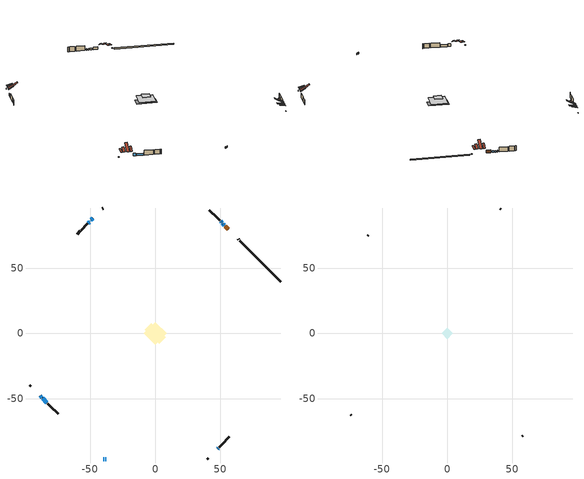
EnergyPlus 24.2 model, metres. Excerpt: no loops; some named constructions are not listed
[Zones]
conditioned space
 floor outside (Floor1 construction): -0.85,0 0,0.85 0.85,0 0,-0.85 z0.57
 floor adiabatic (Floor3 construction): -3.87,0 0,3.87 3.87,0 0,-3.87 z0.57
 floor adiabatic (Floor4 construction): -6.18,0 0,6.18 6.18,0 0,-6.18 z0.57
 floor adiabatic (AdiabaticFloorConstruction): -8.67,0 0,8.67 8.67,0 0,-8.67 z1.79
 floor foundation (Slab1 construction): -7.87,2.96 -2.96,7.87 7.87,-2.96 2.96,-7.87 z-0.34
 wall outside (RimJoist1 construction): 39.88,-96.28 40.49,-95.68 / -96.28,-39.88 -95.68,-40.49 / -39.88,96.28 -40.49,95.68 / 64.16,72.01 63.55,72.61 z0.57:0.88
 wall outside (AdiabaticWallConstruction 1): 56.14,80.02 53.78,82.39 z0.57:2.61
 wall outside (AdiabaticWallConstruction): 47.9,-88.27 48.26,-87.91 z0.57:2.2; -88.27,-47.9 -87.04,-49.12 z0.57:2.66; 53.12,83.04 52.32,83.84 / -39.88,-96.28 -39.18,-96.28 / -47.9,88.27 -49.03,87.13 / 51.67,84.5 51.17,84.99 / -38.25,-96.28 -37.55,-96.28 / -50.65,85.51 -51.45,84.72 z0.57:1.79; -49.69,86.48 -50,86.17 / 50.52,85.65 50.12,86.05 z0.57:1.8; -86.39,-49.78 -83.09,-53.08 z0.57:2.25
 wall outside (Wall1 construction): 48.91,-87.25 53.59,-82.57 / -82.43,-53.74 -77.75,-58.41 / -52.11,84.06 -56.78,79.38 / 49.46,86.71 44.78,91.38 z0.57:4.23
 wall outside (Wall2 construction): 54.25,-81.92 56.83,-79.34 / -77.1,-59.07 -74.52,-61.65 / -57.44,78.73 -60.02,76.15 / 44.13,92.04 41.55,94.62 z0.57:4.23
 wall foundation (FoundationWall1 construction): 96.28,39.88 64.82,71.35 z-0.34:0.57
 window (WindowConstruction 10): 47.9,-88.27 48.26,-87.91 z0.57:2.2
 window (WindowConstruction 5): -88.27,-47.9 -87.05,-49.12 z0.57:2.66
 window (WindowConstruction 6): 53.12,83.04 52.32,83.84 z0.57:1.79
 window (WindowConstruction 7): -39.88,-96.28 -39.18,-96.28 z0.57:1.79
 window (WindowConstruction 8): -47.9,88.27 -49.03,87.13 z0.57:1.79
 window (WindowConstruction 9): -49.69,86.48 -49.99,86.17 z0.57:1.79
 window (WindowConstruction): 51.67,84.5 51.17,84.99 z0.57:1.79
 window (WindowConstruction 1): 50.51,85.65 50.12,86.05 z0.57:1.79
 window (WindowConstruction 2): -86.39,-49.78 -83.09,-53.08 z0.57:2.25
 window (WindowConstruction 3): -38.25,-96.28 -37.55,-96.28 z0.57:1.79
 window (WindowConstruction 4): -50.65,85.51 -51.45,84.72 z0.57:1.79
 door (Door): 56.14,80.02 53.78,82.39 z0.57:2.61
 ceiling adiabatic (AdiabaticFloorConstruction): 0,-8.67 8.67,0 0,8.67 -8.67,0 z1.79
 roof outside (Roof1 construction): 41.92,-94.24,4.23 38.91,-91.22,5.3 38.13,-92,5.3 41.15,-95.02,4.23; -94.24,-41.92,4.23 -91.22,-38.91,5.3 -92,-38.13,5.3 -95.02,-41.15,4.23; -41.92,94.24,4.23 -38.91,91.22,5.3 -38.13,92,5.3 -41.15,95.02,4.23; 62.12,74.05,4.23 59.1,71.03,5.3 59.88,70.25,5.3 62.9,73.27,4.23
 roof outside (Roof3 construction): 45.79,-90.38,4.23 40.7,-85.29,8.43 39.22,-86.76,8.43 44.31,-91.85,4.23; -90.38,-45.79,4.23 -85.29,-40.7,8.43 -86.76,-39.22,8.43 -91.85,-44.31,4.23; -45.79,90.38,4.23 -40.7,85.29,8.43 -39.22,86.76,8.43 -44.31,91.85,4.23; 58.25,77.91,4.23 53.16,72.82,8.43 54.64,71.35,8.43 59.73,76.44,4.23
 roof outside (Roof4 construction): 47.24,-88.92,4.23 44.59,-86.27,6.73 43.79,-87.07,6.73 46.44,-89.72,4.23; -88.92,-47.24,4.23 -86.27,-44.59,6.73 -87.07,-43.79,6.73 -89.72,-46.44,4.23; -47.24,88.92,4.23 -44.59,86.27,6.73 -43.79,87.07,6.73 -46.44,89.72,4.23; 56.8,79.36,4.23 54.15,76.71,6.73 54.95,75.92,6.73 57.6,78.57,4.23
attic - vented
 floor to conditioned space (Floor2 construction Reversed): -4.24,0 0,4.24 4.24,0 0,-4.24 z4.23
 wall outside (Wall3 construction): 57.48,-78.68 57.84,-78.33 / -73.86,-62.31 -73.51,-62.66 / -60.68,75.49 -61.03,75.14 / 40.89,95.28 40.54,95.63 z0.57:4.23
 roof outside (Roof2 construction): 43.66,-92.51,4.23 39.48,-88.33,5.71 38.4,-89.41,5.71 42.58,-93.58,4.23; -92.51,-43.66,4.23 -88.33,-39.48,5.71 -89.41,-38.4,5.71 -93.58,-42.58,4.23; -43.66,92.51,4.23 -39.48,88.33,5.71 -38.4,89.41,5.71 -42.58,93.58,4.23; 60.38,75.78,4.23 56.21,71.6,5.71 57.28,70.52,5.71 61.46,74.7,4.23
[Material] Roughness=Rough; Thermal Absorptance=0.9
Name | Thickness {m} | Conductivity {W/m-K} | Density {kg/m3} | Specific Heat {J/kg-K} | Solar Absorptance | Visible Absorptance
ceiling loosefill ins | 0.254 | 0.0480833 | 16.02 | 1046.75 | 0.7 | 0.7
ceiling stud and cavity | 0.1397 | 0.112695 | 65.682 | 1177.47 | 0.7 | 0.7
gypsum board | 0.0127 | 0.160291 | 801 | 837.4 | 0.6 | 0.6
[Construction]
Floor2 construction: ceiling loosefill ins, ceiling stud and cavity, gypsum board
[EnergyManagementSystem:Program]
total_loads_program: Set loads_htg_tot = 0; Set loads_clg_tot = 0; If htg_load_cond > 0; Set loads_htg_tot = loads_htg_tot + (htg_load_cond - clg_load_cond) * 1.0; EndIf; Set loads_htg_tot = (@Max loads_htg_tot 0); If clg_load_cond > 0; Set loads_clg_tot = loads_clg_tot + (clg_load_cond - htg_load_cond) * 0.0; EndIf; Set loads_clg_tot = (@Max loads_clg_tot 0)
unmet_hours_program: Set htg_unmet_hours = 0; Set clg_unmet_hours = 0; Set unit_htg_unmet_hours = 0; If ((DayOfYear >= 1) && (DayOfYear <= 365)); Set unit_htg_unmet_hours = unit_htg_unmet_hours + conditioned_space_htg_unmet_s; If unit_htg_unmet_hours > htg_unmet_hours; Set htg_unmet_hours = unit_htg_unmet_hours; EndIf; EndIf
water_heater_EC_adj: If WarmupFlag == 0; Set dhw_e_cons = water_heater_energy + water_heater_on_cycle_parasitic + water_heater_off_cycle_parasitic; Set water_heater_ec_adj_act = 0.0 * dhw_e_cons / 1; EndIf
[EnergyManagementSystem:ProgramCallingManager]
boiler_hydronic_pump_disaggregate_program_calling_manager: EndOfSystemTimestepBeforeHVACReporting; boiler_hydronic_pump_disaggregate_program
boiler_hydronic_pump_power_program_calling_manager: EndOfSystemTimestepBeforeHVACReporting; boiler_hydronic_pump_power_program
component_loads_program_calling_manager: EndOfZoneTimestepAfterZoneReporting; component_loads_program
fridge_schedule_program_calling_manager: BeginZoneTimestepAfterInitHeatBalance; fridge_schedule_program
infil_program_calling_manager: BeginZoneTimestepAfterInitHeatBalance; infil_program
natural_vent_program_calling_manager: BeginZoneTimestepAfterInitHeatBalance; natural_vent_program
total_airflows_program_calling_manager: EndOfZoneTimestepAfterZoneReporting; total_airflows_program
total_loads_program_calling_manager: EndOfZoneTimestepAfterZoneReporting; total_loads_program
unmet_hours_program_calling_manager: EndOfZoneTimestepBeforeZoneReporting; unmet_hours_program
water_heater_EC_adj_ProgramManager: EndOfSystemTimestepBeforeHVACReporting; water_heater_EC_adj
[EnergyManagementSystem:OutputVariable] Type of Data in Variable=Summed
Name | EMS Variable | Update Frequency | EMS Program or Subroutine | Units
boiler hydronic pump disaggregate htg primary | boiler_hydronic_pump_primary_htg | SystemTimestep | boiler_hydronic_pump_disaggregate_program | J
loads_htg_tot_peakload_outvar; loads_htg_tot_annual_outvar; Energy Management System Output Variable 1; Energy Management System Output Variable 45 | loads_htg_tot | ZoneTimestep | total_loads_program | J
loads_clg_tot_peakload_outvar; loads_clg_tot_annual_outvar; Energy Management System Output Variable 2; Energy Management System Output Variable 46 | loads_clg_tot | ZoneTimestep | total_loads_program | J
htg_unmet_hours_annual_outvar; Energy Management System Output Variable 3 | htg_unmet_hours | ZoneTimestep | unmet_hours_program | hr
clg_unmet_hours_annual_outvar; Energy Management System Output Variable 4 | clg_unmet_hours | ZoneTimestep | unmet_hours_program | hr
loads_htg_roofs_annual_outvar; Energy Management System Output Variable 5 | loads_htg_roofs | ZoneTimestep | component_loads_program | J
loads_htg_ceilings_annual_outvar; Energy Management System Output Variable 6 | loads_htg_ceilings | ZoneTimestep | component_loads_program | J
loads_htg_walls_annual_outvar; Energy Management System Output Variable 7 | loads_htg_walls | ZoneTimestep | component_loads_program | J
loads_htg_rim_joists_annual_outvar; Energy Management System Output Variable 8 | loads_htg_rim_joists | ZoneTimestep | component_loads_program | J
loads_htg_foundation_walls_annual_outvar; Energy Management System Output Variable 9 | loads_htg_foundation_walls | ZoneTimestep | component_loads_program | J
loads_htg_doors_annual_outvar; Energy Management System Output Variable 10 | loads_htg_doors | ZoneTimestep | component_loads_program | J
loads_htg_windows_conduction_annual_outvar; Energy Management System Output Variable 11 | loads_htg_windows_conduction | ZoneTimestep | component_loads_program | J
loads_htg_windows_solar_annual_outvar; Energy Management System Output Variable 12 | loads_htg_windows_solar | ZoneTimestep | component_loads_program | J
loads_htg_skylights_conduction_annual_outvar; Energy Management System Output Variable 13 | loads_htg_skylights_conduction | ZoneTimestep | component_loads_program | J
loads_htg_skylights_solar_annual_outvar; Energy Management System Output Variable 14 | loads_htg_skylights_solar | ZoneTimestep | component_loads_program | J
loads_htg_floors_annual_outvar; Energy Management System Output Variable 15 | loads_htg_floors | ZoneTimestep | component_loads_program | J
loads_htg_slabs_annual_outvar; Energy Management System Output Variable 16 | loads_htg_slabs | ZoneTimestep | component_loads_program | J
loads_htg_internal_mass_annual_outvar; Energy Management System Output Variable 17 | loads_htg_internal_mass | ZoneTimestep | component_loads_program | J
loads_htg_infil_annual_outvar; Energy Management System Output Variable 18 | loads_htg_infil | ZoneTimestep | component_loads_program | J
loads_htg_natvent_annual_outvar; Energy Management System Output Variable 19 | loads_htg_natvent | ZoneTimestep | component_loads_program | J
loads_htg_mechvent_annual_outvar; Energy Management System Output Variable 20 | loads_htg_mechvent | ZoneTimestep | component_loads_program | J
loads_htg_whf_annual_outvar; Energy Management System Output Variable 21 | loads_htg_whf | ZoneTimestep | component_loads_program | J
loads_htg_ducts_annual_outvar; Energy Management System Output Variable 22 | loads_htg_ducts | ZoneTimestep | component_loads_program | J
loads_htg_intgains_annual_outvar; Energy Management System Output Variable 23 | loads_htg_intgains | ZoneTimestep | component_loads_program | J
loads_htg_lighting_annual_outvar; Energy Management System Output Variable 24 | loads_htg_lighting | ZoneTimestep | component_loads_program | J
loads_clg_roofs_annual_outvar; Energy Management System Output Variable 25 | loads_clg_roofs | ZoneTimestep | component_loads_program | J
loads_clg_ceilings_annual_outvar; Energy Management System Output Variable 26 | loads_clg_ceilings | ZoneTimestep | component_loads_program | J
loads_clg_walls_annual_outvar; Energy Management System Output Variable 27 | loads_clg_walls | ZoneTimestep | component_loads_program | J
loads_clg_rim_joists_annual_outvar; Energy Management System Output Variable 28 | loads_clg_rim_joists | ZoneTimestep | component_loads_program | J
loads_clg_foundation_walls_annual_outvar; Energy Management System Output Variable 29 | loads_clg_foundation_walls | ZoneTimestep | component_loads_program | J
loads_clg_doors_annual_outvar; Energy Management System Output Variable 30 | loads_clg_doors | ZoneTimestep | component_loads_program | J
loads_clg_windows_conduction_annual_outvar; Energy Management System Output Variable 31 | loads_clg_windows_conduction | ZoneTimestep | component_loads_program | J
loads_clg_windows_solar_annual_outvar; Energy Management System Output Variable 32 | loads_clg_windows_solar | ZoneTimestep | component_loads_program | J
loads_clg_skylights_conduction_annual_outvar; Energy Management System Output Variable 33 | loads_clg_skylights_conduction | ZoneTimestep | component_loads_program | J
loads_clg_skylights_solar_annual_outvar; Energy Management System Output Variable 34 | loads_clg_skylights_solar | ZoneTimestep | component_loads_program | J
loads_clg_floors_annual_outvar; Energy Management System Output Variable 35 | loads_clg_floors | ZoneTimestep | component_loads_program | J
loads_clg_slabs_annual_outvar; Energy Management System Output Variable 36 | loads_clg_slabs | ZoneTimestep | component_loads_program | J
loads_clg_internal_mass_annual_outvar; Energy Management System Output Variable 37 | loads_clg_internal_mass | ZoneTimestep | component_loads_program | J
loads_clg_infil_annual_outvar; Energy Management System Output Variable 38 | loads_clg_infil | ZoneTimestep | component_loads_program | J
loads_clg_natvent_annual_outvar; Energy Management System Output Variable 39 | loads_clg_natvent | ZoneTimestep | component_loads_program | J
loads_clg_mechvent_annual_outvar; Energy Management System Output Variable 40 | loads_clg_mechvent | ZoneTimestep | component_loads_program | J
loads_clg_whf_annual_outvar; Energy Management System Output Variable 41 | loads_clg_whf | ZoneTimestep | component_loads_program | J
loads_clg_ducts_annual_outvar; Energy Management System Output Variable 42 | loads_clg_ducts | ZoneTimestep | component_loads_program | J
loads_clg_intgains_annual_outvar; Energy Management System Output Variable 43 | loads_clg_intgains | ZoneTimestep | component_loads_program | J
loads_clg_lighting_annual_outvar; Energy Management System Output Variable 44 | loads_clg_lighting | ZoneTimestep | component_loads_program | J
[Schedule:Day:Interval]
interior lighting schedule day: No, 01:00, 0.108182, 04:00, 0.0901515, 05:00, 0.0991667, 06:00, 0.162273, 07:00, 0.270455, 08:00, 0.342576, 10:00, 0.369621, 11:00, 0.351591, 12:00, 0.333561, 13:00, 0.324545, 14:00, 0.31553, 15:00, 0.333561, 16:00, 0.369621, 17:00, 0.450758, 18:00, 0.585985, 19:00, 0.775303, 20:00, 0.955606, 21:00, 0.991667, 22:00, 0.712197, 23:00, 0.360606, 24:00, 0.162273
interior lighting schedule day 1: No, 01:00, 0.100909, 04:00, 0.0840909, 05:00, 0.0925, 06:00, 0.151364, 07:00, 0.252273, 08:00, 0.319545, 10:00, 0.344773, 11:00, 0.327955, 12:00, 0.311136, 13:00, 0.302727, 14:00, 0.294318, 15:00, 0.311136, 16:00, 0.344773, 17:00, 0.420455, 18:00, 0.546591, 19:00, 0.723182, 20:00, 0.891364, 21:00, 0.925, 22:00, 0.664318, 23:00, 0.336364, 24:00, 0.151364
interior lighting schedule day 2: No, 01:00, 0.0927273, 04:00, 0.0772727, 05:00, 0.085, 06:00, 0.139091, 07:00, 0.231818, 08:00, 0.293636, 10:00, 0.316818, 11:00, 0.301364, 12:00, 0.285909, 13:00, 0.278182, 14:00, 0.270455, 15:00, 0.285909, 16:00, 0.316818, 17:00, 0.386364, 18:00, 0.502273, 19:00, 0.664545, 20:00, 0.819091, 21:00, 0.85, 22:00, 0.610455, 23:00, 0.309091, 24:00, 0.139091
interior lighting schedule day 3: No, 01:00, 0.0845455, 04:00, 0.0704545, 05:00, 0.0775, 06:00, 0.126818, 07:00, 0.211364, 08:00, 0.267727, 10:00, 0.288864, 11:00, 0.274773, 12:00, 0.260682, 13:00, 0.253636, 14:00, 0.246591, 15:00, 0.260682, 16:00, 0.288864, 17:00, 0.352273, 18:00, 0.457955, 19:00, 0.605909, 20:00, 0.746818, 21:00, 0.775, 22:00, 0.556591, 23:00, 0.281818, 24:00, 0.126818
interior lighting schedule day 4: No, 01:00, 0.0763636, 04:00, 0.0636364, 05:00, 0.07, 06:00, 0.114545, 07:00, 0.190909, 08:00, 0.241818, 10:00, 0.260909, 11:00, 0.248182, 12:00, 0.235455, 13:00, 0.229091, 14:00, 0.222727, 15:00, 0.235455, 16:00, 0.260909, 17:00, 0.318182, 18:00, 0.413636, 19:00, 0.547273, 20:00, 0.674545, 21:00, 0.7, 22:00, 0.502727, 23:00, 0.254545, 24:00, 0.114545
interior lighting schedule day 5: No, 01:00, 0.0727273, 04:00, 0.0606061, 05:00, 0.0666667, 06:00, 0.109091, 07:00, 0.181818, 08:00, 0.230303, 10:00, 0.248485, 11:00, 0.236364, 12:00, 0.224242, 13:00, 0.218182, 14:00, 0.212121, 15:00, 0.224242, 16:00, 0.248485, 17:00, 0.30303, 18:00, 0.393939, 19:00, 0.521212, 20:00, 0.642424, 21:00, 0.666667, 22:00, 0.478788, 23:00, 0.242424, 24:00, 0.109091
interior lighting schedule day 6: No, 01:00, 0.0745455, 04:00, 0.0621212, 05:00, 0.0683333, 06:00, 0.111818, 07:00, 0.186364, 08:00, 0.236061, 10:00, 0.254697, 11:00, 0.242273, 12:00, 0.229848, 13:00, 0.223636, 14:00, 0.217424, 15:00, 0.229848, 16:00, 0.254697, 17:00, 0.310606, 18:00, 0.403788, 19:00, 0.534242, 20:00, 0.658485, 21:00, 0.683333, 22:00, 0.490758, 23:00, 0.248485, 24:00, 0.111818
interior lighting schedule day 7: No, 01:00, 0.08, 04:00, 0.0666667, 05:00, 0.0733333, 06:00, 0.12, 07:00, 0.2, 08:00, 0.253333, 10:00, 0.273333, 11:00, 0.26, 12:00, 0.246667, 13:00, 0.24, 14:00, 0.233333, 15:00, 0.246667, 16:00, 0.273333, 17:00, 0.333333, 18:00, 0.433333, 19:00, 0.573333, 20:00, 0.706667, 21:00, 0.733333, 22:00, 0.526667, 23:00, 0.266667, 24:00, 0.12
interior lighting schedule day 8: No, 01:00, 0.0890909, 04:00, 0.0742424, 05:00, 0.0816667, 06:00, 0.133636, 07:00, 0.222727, 08:00, 0.282121, 10:00, 0.304394, 11:00, 0.289545, 12:00, 0.274697, 13:00, 0.267273, 14:00, 0.259848, 15:00, 0.274697, 16:00, 0.304394, 17:00, 0.371212, 18:00, 0.482576, 19:00, 0.638485, 20:00, 0.78697, 21:00, 0.816667, 22:00, 0.586515, 23:00, 0.29697, 24:00, 0.133636
interior lighting schedule day 9: No, 01:00, 0.0972727, 04:00, 0.0810606, 05:00, 0.0891667, 06:00, 0.145909, 07:00, 0.243182, 08:00, 0.30803, 10:00, 0.332348, 11:00, 0.316136, 12:00, 0.299924, 13:00, 0.291818, 14:00, 0.283712, 15:00, 0.299924, 16:00, 0.332348, 17:00, 0.405303, 18:00, 0.526894, 19:00, 0.697121, 20:00, 0.859242, 21:00, 0.891667, 22:00, 0.640379, 23:00, 0.324242, 24:00, 0.145909
interior lighting schedule day 10: No, 01:00, 0.105455, 04:00, 0.0878788, 05:00, 0.0966667, 06:00, 0.158182, 07:00, 0.263636, 08:00, 0.333939, 10:00, 0.360303, 11:00, 0.342727, 12:00, 0.325152, 13:00, 0.316364, 14:00, 0.307576, 15:00, 0.325152, 16:00, 0.360303, 17:00, 0.439394, 18:00, 0.571212, 19:00, 0.755758, 20:00, 0.931515, 21:00, 0.966667, 22:00, 0.694242, 23:00, 0.351515, 24:00, 0.158182
interior lighting schedule day 11: No, 01:00, 0.109091, 04:00, 0.0909091, 05:00, 0.1, 06:00, 0.163636, 07:00, 0.272727, 08:00, 0.345455, 10:00, 0.372727, 11:00, 0.354545, 12:00, 0.336364, 13:00, 0.327273, 14:00, 0.318182, 15:00, 0.336364, 16:00, 0.372727, 17:00, 0.454545, 18:00, 0.590909, 19:00, 0.781818, 20:00, 0.963636, 21:00, 1, 22:00, 0.718182, 23:00, 0.363636, 24:00, 0.163636
interior lighting schedule default day; occupants schedule default day; clothes dryer schedule default day; cooking range schedule default day; mech vent bath fan 0 schedule default day; mech vent bath fan 1 schedule default day; misc plug loads schedule default day; general water use schedule default day; clothes dryer exhaust 0 schedule default day; cooling season schedule day; cooling season schedule day 2; cooling season schedule default day; exterior lighting schedule default day; natural vent schedule default day: No, 24:00, 0
occupants schedule day: No, 05:00, 0.426829, 06:00, 0.719512, 07:00, 1, 08:00, 0.670732, 09:00, 0.329268, 14:00, 0.170732, 15:00, 0.231707, 16:00, 0.329268, 17:00, 0.5, 18:00, 0.670732, 19:00, 0.829268, 21:00, 1, 22:00, 0.853659, 23:00, 0.646341, 24:00, 0.426829
clothes dryer schedule day; clothes dryer exhaust 0 schedule day: No, 01:00, 0.123457, 02:00, 0.0740741, 03:00, 0.0493827, 04:00, 0.0246914, 05:00, 0.0493827, 06:00, 0.0740741, 07:00, 0.197531, 08:00, 0.395062, 09:00, 0.592593, 10:00, 0.839506, 11:00, 0.962963, 12:00, 1, 13:00, 0.91358, 14:00, 0.82716, 15:00, 0.716049, 16:00, 0.753086, 17:00, 0.679012, 18:00, 0.666667, 20:00, 0.62963, 21:00, 0.641975, 22:00, 0.666667, 23:00, 0.54321, 24:00, 0.296296
cooking range schedule day: No, 05:00, 0.0597015, 06:00, 0.11194, 07:00, 0.171642, 08:00, 0.291045, 11:00, 0.343284, 12:00, 0.402985, 13:00, 0.462687, 14:00, 0.343284, 15:00, 0.291045, 16:00, 0.402985, 17:00, 0.567164, 18:00, 1, 19:00, 0.850746, 20:00, 0.432836, 21:00, 0.291045, 22:00, 0.231343, 23:00, 0.171642, 24:00, 0.11194
mech vent bath fan 0 schedule day; mech vent bath fan 1 schedule day: No, 07:00, 0, 08:00, 1, 09:00, 0.2, 24:00, 0
misc plug loads schedule day: No, 06:00, 0.705882, 07:00, 0.745098, 08:00, 0.803922, 15:00, 0.823529, 16:00, 0.862745, 17:00, 0.921569, 18:00, 0.980392, 19:00, 1, 20:00, 0.980392, 21:00, 0.941176, 22:00, 0.862745, 23:00, 0.784314, 24:00, 0.72549
general water use schedule day: No, 01:00, 0.315068, 03:00, 0.287671, 04:00, 0.342466, 05:00, 0.369863, 06:00, 0.520548, 07:00, 0.60274, 08:00, 0.534247, 10:00, 0.506849, 11:00, 0.465753, 14:00, 0.479452, 15:00, 0.534247, 16:00, 0.589041, 17:00, 0.69863, 18:00, 0.876712, 19:00, 0.890411, 20:00, 0.986301, 21:00, 1, 22:00, 0.863014, 23:00, 0.616438, 24:00, 0.465753
cooling season schedule day 1: No, 24:00, 1
exterior lighting schedule day: No, 01:00, 0.566667, 03:00, 0.524167, 05:00, 0.495833, 06:00, 0.5525, 07:00, 0.623333, 08:00, 0.580833, 09:00, 0.439167, 10:00, 0.354167, 12:00, 0.34, 13:00, 0.354167, 14:00, 0.396667, 15:00, 0.425, 16:00, 0.495833, 17:00, 0.623333, 18:00, 0.793333, 19:00, 0.906667, 20:00, 0.963333, 21:00, 0.991667, 22:00, 0.920833, 23:00, 0.793333, 24:00, 0.665833
exterior lighting schedule day 1: No, 01:00, 0.528571, 03:00, 0.488929, 05:00, 0.4625, 06:00, 0.515357, 07:00, 0.581429, 08:00, 0.541786, 09:00, 0.409643, 10:00, 0.330357, 12:00, 0.317143, 13:00, 0.330357, 14:00, 0.37, 15:00, 0.396429, 16:00, 0.4625, 17:00, 0.581429, 18:00, 0.74, 19:00, 0.845714, 20:00, 0.898571, 21:00, 0.925, 22:00, 0.858929, 23:00, 0.74, 24:00, 0.621071
exterior lighting schedule day 10: No, 01:00, 0.552381, 03:00, 0.510952, 05:00, 0.483333, 06:00, 0.538571, 07:00, 0.607619, 08:00, 0.56619, 09:00, 0.428095, 10:00, 0.345238, 12:00, 0.331429, 13:00, 0.345238, 14:00, 0.386667, 15:00, 0.414286, 16:00, 0.483333, 17:00, 0.607619, 18:00, 0.773333, 19:00, 0.88381, 20:00, 0.939048, 21:00, 0.966667, 22:00, 0.897619, 23:00, 0.773333, 24:00, 0.649048
exterior lighting schedule day 11: No, 01:00, 0.571429, 03:00, 0.528571, 05:00, 0.5, 06:00, 0.557143, 07:00, 0.628571, 08:00, 0.585714, 09:00, 0.442857, 10:00, 0.357143, 12:00, 0.342857, 13:00, 0.357143, 14:00, 0.4, 15:00, 0.428571, 16:00, 0.5, 17:00, 0.628571, 18:00, 0.8, 19:00, 0.914286, 20:00, 0.971429, 21:00, 1, 22:00, 0.928571, 23:00, 0.8, 24:00, 0.671429
exterior lighting schedule day 2: No, 01:00, 0.485714, 03:00, 0.449286, 05:00, 0.425, 06:00, 0.473571, 07:00, 0.534286, 08:00, 0.497857, 09:00, 0.376429, 10:00, 0.303571, 12:00, 0.291429, 13:00, 0.303571, 14:00, 0.34, 15:00, 0.364286, 16:00, 0.425, 17:00, 0.534286, 18:00, 0.68, 19:00, 0.777143, 20:00, 0.825714, 21:00, 0.85, 22:00, 0.789286, 23:00, 0.68, 24:00, 0.570714
exterior lighting schedule day 3: No, 01:00, 0.442857, 03:00, 0.409643, 05:00, 0.3875, 06:00, 0.431786, 07:00, 0.487143, 08:00, 0.453929, 09:00, 0.343214, 10:00, 0.276786, 12:00, 0.265714, 13:00, 0.276786, 14:00, 0.31, 15:00, 0.332143, 16:00, 0.3875, 17:00, 0.487143, 18:00, 0.62, 19:00, 0.708571, 20:00, 0.752857, 21:00, 0.775, 22:00, 0.719643, 23:00, 0.62, 24:00, 0.520357
exterior lighting schedule day 4: No, 01:00, 0.4, 03:00, 0.37, 05:00, 0.35, 06:00, 0.39, 07:00, 0.44, 08:00, 0.41, 09:00, 0.31, 10:00, 0.25, 12:00, 0.24, 13:00, 0.25, 14:00, 0.28, 15:00, 0.3, 16:00, 0.35, 17:00, 0.44, 18:00, 0.56, 19:00, 0.64, 20:00, 0.68, 21:00, 0.7, 22:00, 0.65, 23:00, 0.56, 24:00, 0.47
exterior lighting schedule day 5: No, 01:00, 0.380952, 03:00, 0.352381, 05:00, 0.333333, 06:00, 0.371429, 07:00, 0.419048, 08:00, 0.390476, 09:00, 0.295238, 10:00, 0.238095, 12:00, 0.228571, 13:00, 0.238095, 14:00, 0.266667, 15:00, 0.285714, 16:00, 0.333333, 17:00, 0.419048, 18:00, 0.533333, 19:00, 0.609524, 20:00, 0.647619, 21:00, 0.666667, 22:00, 0.619048, 23:00, 0.533333, 24:00, 0.447619
exterior lighting schedule day 6: No, 01:00, 0.390476, 03:00, 0.36119, 05:00, 0.341667, 06:00, 0.380714, 07:00, 0.429524, 08:00, 0.400238, 09:00, 0.302619, 10:00, 0.244048, 12:00, 0.234286, 13:00, 0.244048, 14:00, 0.273333, 15:00, 0.292857, 16:00, 0.341667, 17:00, 0.429524, 18:00, 0.546667, 19:00, 0.624762, 20:00, 0.66381, 21:00, 0.683333, 22:00, 0.634524, 23:00, 0.546667, 24:00, 0.45881
exterior lighting schedule day 7: No, 01:00, 0.419048, 03:00, 0.387619, 05:00, 0.366667, 06:00, 0.408571, 07:00, 0.460952, 08:00, 0.429524, 09:00, 0.324762, 10:00, 0.261905, 12:00, 0.251429, 13:00, 0.261905, 14:00, 0.293333, 15:00, 0.314286, 16:00, 0.366667, 17:00, 0.460952, 18:00, 0.586667, 19:00, 0.670476, 20:00, 0.712381, 21:00, 0.733333, 22:00, 0.680952, 23:00, 0.586667, 24:00, 0.492381
exterior lighting schedule day 8: No, 01:00, 0.466667, 03:00, 0.431667, 05:00, 0.408333, 06:00, 0.455, 07:00, 0.513333, 08:00, 0.478333, 09:00, 0.361667, 10:00, 0.291667, 12:00, 0.28, 13:00, 0.291667, 14:00, 0.326667, 15:00, 0.35, 16:00, 0.408333, 17:00, 0.513333, 18:00, 0.653333, 19:00, 0.746667, 20:00, 0.793333, 21:00, 0.816667, 22:00, 0.758333, 23:00, 0.653333, 24:00, 0.548333
exterior lighting schedule day 9: No, 01:00, 0.509524, 03:00, 0.47131, 05:00, 0.445833, 06:00, 0.496786, 07:00, 0.560476, 08:00, 0.522262, 09:00, 0.394881, 10:00, 0.318452, 12:00, 0.305714, 13:00, 0.318452, 14:00, 0.356667, 15:00, 0.382143, 16:00, 0.445833, 17:00, 0.560476, 18:00, 0.713333, 19:00, 0.815238, 20:00, 0.86619, 21:00, 0.891667, 22:00, 0.827976, 23:00, 0.713333, 24:00, 0.59869
[Schedule:Week:Daily]
clothes dryer exhaust 0 schedule Week Rule - Jan1-Dec31: clothes dryer exhaust 0 schedule day, clothes dryer exhaust 0 schedule day, clothes dryer exhaust 0 schedule day, clothes dryer exhaust 0 schedule day, clothes dryer exhaust 0 schedule day, clothes dryer exhaust 0 schedule day, clothes dryer exhaust 0 schedule day, clothes dryer exhaust 0 schedule default day, clothes dryer exhaust 0 schedule default day, clothes dryer exhaust 0 schedule default day, clothes dryer exhaust 0 schedule default day, clothes dryer exhaust 0 schedule default day
cooling season schedule Week Rule - Jan1-May26: cooling season schedule day, cooling season schedule day, cooling season schedule day, cooling season schedule day, cooling season schedule day, cooling season schedule day, cooling season schedule day, cooling season schedule default day, cooling season schedule default day, cooling season schedule default day, cooling season schedule default day, cooling season schedule default day
cooling season schedule Week Rule - May27-Jun2: cooling season schedule day, cooling season schedule day, cooling season schedule day, cooling season schedule day, cooling season schedule day, cooling season schedule day 1, cooling season schedule day 1, cooling season schedule default day, cooling season schedule default day, cooling season schedule default day, cooling season schedule default day, cooling season schedule default day
cooling season schedule Week Rule - Jun3-Aug25: cooling season schedule day 1, cooling season schedule day 1, cooling season schedule day 1, cooling season schedule day 1, cooling season schedule day 1, cooling season schedule day 1, cooling season schedule day 1, cooling season schedule default day, cooling season schedule default day, cooling season schedule default day, cooling season schedule default day, cooling season schedule default day
cooling season schedule Week Rule - Aug26-Sep1: cooling season schedule day 1, cooling season schedule day 1, cooling season schedule day 1, cooling season schedule day 1, cooling season schedule day 1, cooling season schedule day 1, cooling season schedule day 2, cooling season schedule default day, cooling season schedule default day, cooling season schedule default day, cooling season schedule default day, cooling season schedule default day
cooling season schedule Week Rule - Sep2-Dec31: cooling season schedule day 2, cooling season schedule day 2, cooling season schedule day 2, cooling season schedule day 2, cooling season schedule day 2, cooling season schedule day 2, cooling season schedule day 2, cooling season schedule default day, cooling season schedule default day, cooling season schedule default day, cooling season schedule default day, cooling season schedule default day
exterior lighting schedule Week Rule - Sep30-Oct6: exterior lighting schedule day 8, exterior lighting schedule day 9, exterior lighting schedule day 9, exterior lighting schedule day 9, exterior lighting schedule day 9, exterior lighting schedule day 9, exterior lighting schedule day 9, exterior lighting schedule default day, exterior lighting schedule default day, exterior lighting schedule default day, exterior lighting schedule default day, exterior lighting schedule default day
exterior lighting schedule Week Rule - Oct7-Oct27: exterior lighting schedule day 9, exterior lighting schedule day 9, exterior lighting schedule day 9, exterior lighting schedule day 9, exterior lighting schedule day 9, exterior lighting schedule day 9, exterior lighting schedule day 9, exterior lighting schedule default day, exterior lighting schedule default day, exterior lighting schedule default day, exterior lighting schedule default day, exterior lighting schedule default day
exterior lighting schedule Week Rule - Oct28-Nov3: exterior lighting schedule day 9, exterior lighting schedule day 9, exterior lighting schedule day 9, exterior lighting schedule day 9, exterior lighting schedule day 10, exterior lighting schedule day 10, exterior lighting schedule day 10, exterior lighting schedule default day, exterior lighting schedule default day, exterior lighting schedule default day, exterior lighting schedule default day, exterior lighting schedule default day
exterior lighting schedule Week Rule - Nov4-Nov24: exterior lighting schedule day 10, exterior lighting schedule day 10, exterior lighting schedule day 10, exterior lighting schedule day 10, exterior lighting schedule day 10, exterior lighting schedule day 10, exterior lighting schedule day 10, exterior lighting schedule default day, exterior lighting schedule default day, exterior lighting schedule default day, exterior lighting schedule default day, exterior lighting schedule default day
exterior lighting schedule Week Rule - Nov25-Dec1: exterior lighting schedule day 10, exterior lighting schedule day 10, exterior lighting schedule day 10, exterior lighting schedule day 10, exterior lighting schedule day 10, exterior lighting schedule day 10, exterior lighting schedule day 11, exterior lighting schedule default day, exterior lighting schedule default day, exterior lighting schedule default day, exterior lighting schedule default day, exterior lighting schedule default day
exterior lighting schedule Week Rule - Dec2-Dec31: exterior lighting schedule day 11, exterior lighting schedule day 11, exterior lighting schedule day 11, exterior lighting schedule day 11, exterior lighting schedule day 11, exterior lighting schedule day 11, exterior lighting schedule day 11, exterior lighting schedule default day, exterior lighting schedule default day, exterior lighting schedule default day, exterior lighting schedule default day, exterior lighting schedule default day
natural vent schedule Week Rule - Jan1-Dec31: natural vent schedule default day, natural vent schedule default day, natural vent schedule default day, natural vent schedule default day, natural vent schedule default day, natural vent schedule default day, natural vent schedule default day, natural vent schedule default day, natural vent schedule default day, natural vent schedule default day, natural vent schedule default day, natural vent schedule default day
[Schedule:Year]
clothes dryer exhaust 0 schedule: clothes dryer exhaust 0 schedule Week Rule - Jan1-Dec31, 1, 1, 12, 31
cooling season schedule: cooling season schedule Week Rule - Jan1-May26, 1, 1, 5, 26, cooling season schedule Week Rule - May27-Jun2, 5, 27, 6, 2, cooling season schedule Week Rule - Jun3-Aug25, 6, 3, 8, 25, cooling season schedule Week Rule - Aug26-Sep1, 8, 26, 9, 1, cooling season schedule Week Rule - Sep2-Dec31, 9, 2, 12, 31
natural vent schedule: natural vent schedule Week Rule - Jan1-Dec31, 1, 1, 12, 31
